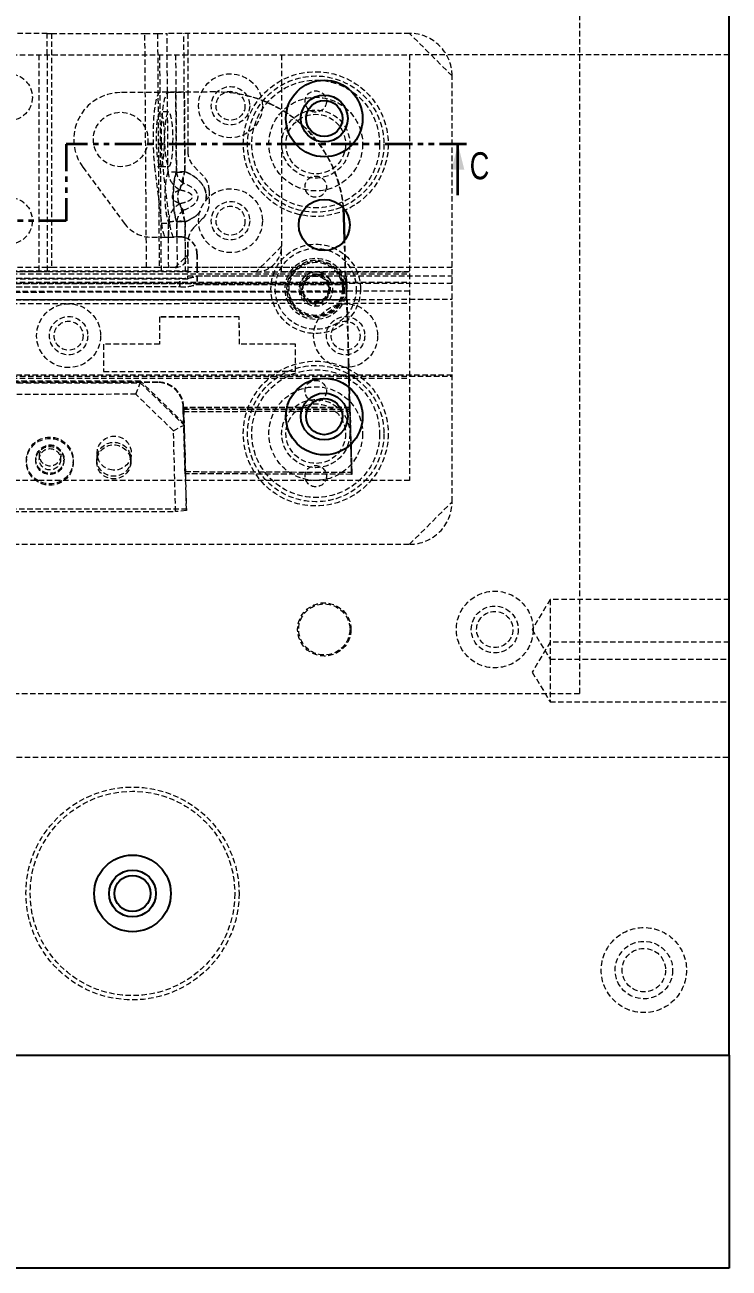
# Model space of a CAD drawing. Header units: millimetres. Extents: x 5 to 1495, y -1208 to 895.
# Drawn here: x 838.6 to 1003.9, y -1207.8 to -915.8 of the extents above; entities that cross this region are included whole.
import ezdxf

# ---------------------------------------------------------------- set-up
doc = ezdxf.new("R2010")
doc.units = ezdxf.units.MM
doc.linetypes.add('HIDDEN', pattern=[1.905, 1.27, -0.635])
doc.linetypes.add('PHANTOM', pattern=[12.7, 6.35, -1.27, 1.27, -1.27, 1.27, -1.27])
doc.styles.add('SLDTEXTSTYLE13', font='TXT', dxfattribs={"width": 0.75})

msp = doc.modelspace()

# ---------------------------------------------------------------- linework, layer by layer
at = {"color": 7, "linetype": 'Continuous', "lineweight": 25}
for p, q in [((1003.857, -1157.795), (1003.857, -607.795)), ((913.459, -960.789), (913.344, -958.812)), ((913.551, -960.788), (913.445, -958.93)), ((913.604, -966.464), (913.459, -960.789)), ((913.692, -966.347), (913.551, -960.788)), ((623.857, -1157.795), (1003.857, -1157.795)), ((1003.857, -1157.795), (1003.857, -1207.795)), ((1003.857, -1207.795), (623.857, -1207.795))]:
    msp.add_line(p, q, dxfattribs=at)
at = {"color": 7, "linetype": 'HIDDEN', "lineweight": 18}
for p, q in [((968.857, -1072.795), (968.857, -824.795)), ((843.857, -917.795), (738.857, -917.795)), ((843.857, -922.795), (843.857, -917.795)), ((843.857, -917.795), (844.857, -917.795)), ((844.857, -917.795), (844.857, -972.795)), ((844.857, -917.795), (866.768, -917.795)), ((867.152, -972.795), (866.768, -917.795)), ((866.768, -917.795), (869.731, -917.795)), ((869.731, -917.795), (870.115, -972.795)), ((869.731, -917.795), (871.964, -917.795)), ((928.857, -917.795), (871.964, -917.795)), ((872.06, -931.632), (871.964, -917.795)), ((876.141, -950.252), (875.915, -917.795)), ((876.857, -917.795), (876.857, -945.553)), ((938.857, -927.795), (928.857, -917.795)), ((768.857, -922.795), (928.857, -922.795)), ((841.857, -922.795), (841.857, -973.795)), ((843.857, -922.795), (843.857, -973.795)), ((870.202, -922.795), (870.558, -973.795)), ((873.974, -922.795), (874.166, -950.266)), ((876.141, -950.252), (875.949, -922.795)), ((898.857, -922.795), (898.857, -967.795)), ((928.857, -922.795), (928.857, -1022.795)), ((1003.857, -922.795), (928.857, -922.795)), ((938.857, -1027.795), (938.857, -927.795)), ((875.92, -931.605), (861, -931.709)), ((872.291, -931.63), (870.316, -931.644)), ((872.19, -950.279), (872.06, -931.632)), ((872.291, -931.63), (874.023, -931.618)), ((874.036, -931.618), (874.023, -931.618)), ((874.165, -950.266), (874.036, -931.618)), ((883.26, -931.554), (875.92, -931.605)), ((876.011, -931.604), (876.142, -950.252)), ((876.011, -931.604), (876.141, -950.252)), ((883.351, -931.553), (883.26, -931.554)), ((872.323, -936.23), (870.348, -936.244)), ((852.225, -949.239), (861.937, -962.407)), ((871.021, -949.108), (869.046, -949.121)), ((869.046, -949.121), (870.643, -962.347)), ((870.437, -949.044), (872.412, -949.03)), ((872.618, -962.333), (871.021, -949.108)), ((878.321, -949.089), (880.392, -951.16)), ((881.857, -954.695), (881.857, -957.695)), ((870.643, -962.347), (872.618, -962.333)), ((872.273, -962.1), (872.297, -965.631)), ((872.297, -965.631), (872.273, -962.1)), ((874.248, -962.086), (874.33, -973.795)), ((874.273, -965.617), (874.248, -962.086)), ((876.305, -973.795), (876.223, -962.073)), ((876.281, -970.371), (876.223, -962.073)), ((876.223, -962.073), (876.249, -965.794)), ((880.392, -961.231), (878.321, -963.302)), ((868.432, -965.658), (874.936, -965.613)), ((871.678, -965.635), (873.654, -965.622)), ((872.347, -972.795), (872.297, -965.631)), ((874.273, -965.617), (873.654, -965.622)), ((913.766, -972.796), (913.604, -966.464)), ((913.857, -972.795), (913.692, -966.347)), ((876.857, -966.838), (876.857, -972.795)), ((876.857, -969.795), (876.857, -966.838)), ((898.857, -967.795), (892.857, -973.795)), ((898.857, -973.795), (898.857, -967.795)), ((876.281, -970.371), (876.857, -969.795)), ((878.964, -969.612), (878.964, -972.796)), ((879.055, -969.612), (879.055, -972.795)), ((728.857, -973.583), (876.857, -973.583)), ((768.857, -974.269), (928.857, -974.269)), ((843.857, -972.795), (821.857, -972.795)), ((843.857, -973.795), (832.857, -973.795)), ((892.857, -973.795), (832.857, -973.795)), ((844.857, -972.795), (843.857, -972.795)), ((867.152, -972.795), (844.857, -972.795)), ((870.115, -972.795), (867.152, -972.795)), ((872.347, -972.795), (870.115, -972.795)), ((892.857, -973.795), (870.558, -973.795)), ((873.857, -972.795), (872.347, -972.795)), ((938.857, -972.795), (876.857, -972.795)), ((876.857, -972.795), (876.857, -974.771)), ((876.857, -974.771), (938.857, -974.771)), ((876.857, -975.559), (876.857, -974.771)), ((878.918, -974.772), (913.899, -974.772)), ((878.918, -974.772), (878.918, -976.747)), ((913.766, -972.796), (878.964, -972.796)), ((878.964, -972.796), (878.964, -976.502)), ((879.009, -974.771), (913.99, -974.771)), ((879.009, -974.771), (879.009, -976.747)), ((913.857, -972.795), (879.055, -972.795)), ((879.055, -972.795), (879.055, -976.501)), ((892.857, -973.795), (928.857, -973.795)), ((928.857, -973.795), (898.857, -973.795)), ((913.899, -976.747), (913.899, -974.772)), ((913.899, -974.772), (914.021, -976.189)), ((913.99, -976.747), (913.99, -974.771)), ((913.99, -974.771), (914.112, -976.189)), ((876.857, -975.559), (728.857, -975.559)), ((938.857, -976.512), (728.857, -976.617)), ((740.964, -976.612), (914.05, -976.525)), ((741.055, -976.611), (914.141, -976.525)), ((768.857, -976.244), (928.857, -976.244)), ((809.901, -975.332), (874.977, -975.3)), ((809.901, -977.308), (874.977, -977.275)), ((809.992, -975.331), (875.068, -975.299)), ((809.992, -977.307), (875.068, -977.275)), ((874.977, -977.275), (874.977, -975.3)), ((875.068, -977.275), (875.068, -975.299)), ((878.918, -976.747), (913.899, -976.747)), ((879.009, -976.747), (913.99, -976.747)), ((910.273, -975.847), (909.97, -975.393)), ((913.899, -976.747), (914.021, -978.165)), ((914.05, -976.525), (914.021, -976.189)), ((914.021, -978.165), (914.05, -978.501)), ((914.05, -976.525), (914.05, -978.501)), ((914.141, -976.525), (914.112, -976.189)), ((914.112, -978.164), (914.141, -978.5)), ((914.141, -976.525), (914.141, -978.5)), ((728.857, -980.356), (938.857, -980.251)), ((740.964, -978.587), (914.05, -978.501)), ((741.055, -978.587), (914.141, -978.5)), ((741.069, -980.457), (914.113, -980.37)), ((741.075, -980.35), (914.12, -980.264)), ((741.16, -980.456), (914.204, -980.37)), ((741.166, -980.35), (914.211, -980.263)), ((928.857, -978.367), (768.857, -978.447)), ((906.857, -981.795), (906.857, -980.984)), ((914.113, -980.37), (914.12, -980.264)), ((914.113, -980.37), (914.16, -982.178)), ((914.12, -980.264), (914.167, -982.072)), ((914.204, -980.37), (914.211, -980.263)), ((914.204, -980.37), (914.251, -982.178)), ((914.211, -980.263), (914.258, -982.071)), ((768.857, -981.251), (928.857, -981.171)), ((914.167, -982.072), (914.16, -982.178)), ((914.161, -982.747), (914.16, -982.178)), ((914.161, -982.747), (914.167, -982.641)), ((914.161, -982.747), (914.483, -994.726)), ((914.167, -982.072), (914.167, -982.641)), ((914.167, -982.641), (914.489, -994.62)), ((914.258, -982.071), (914.251, -982.178)), ((914.252, -982.747), (914.251, -982.178)), ((914.252, -982.747), (914.258, -982.64)), ((914.252, -982.747), (914.574, -994.725)), ((914.258, -982.071), (914.258, -982.64)), ((914.258, -982.64), (914.58, -994.619)), ((888.924, -984.399), (870.224, -984.418)), ((870.225, -984.402), (870.224, -984.418)), ((870.224, -984.418), (870.232, -990.809)), ((888.925, -984.383), (870.225, -984.402)), ((870.225, -984.402), (870.233, -990.793)), ((888.925, -984.383), (888.924, -984.399)), ((888.932, -990.79), (888.924, -984.399)), ((888.933, -990.774), (888.925, -984.383)), ((857.083, -990.807), (857.082, -990.823)), ((870.232, -990.809), (857.082, -990.823)), ((857.082, -990.823), (857.09, -997.214)), ((870.233, -990.793), (857.083, -990.807)), ((857.083, -990.807), (857.091, -997.198)), ((870.233, -990.793), (870.232, -990.809)), ((888.933, -990.774), (888.932, -990.79)), ((902.082, -990.776), (888.932, -990.79)), ((902.083, -990.761), (888.933, -990.774)), ((902.083, -990.761), (902.082, -990.776)), ((902.089, -997.167), (902.082, -990.776)), ((902.09, -997.151), (902.083, -990.761)), ((914.489, -994.62), (914.483, -994.726)), ((914.483, -994.726), (914.586, -998.544)), ((914.592, -998.438), (914.489, -994.62)), ((914.58, -994.619), (914.574, -994.725)), ((914.574, -994.725), (914.677, -998.544)), ((914.683, -998.438), (914.58, -994.619)), ((938.857, -998.061), (728.857, -998.061)), ((728.857, -998.3), (938.857, -998.3)), ((857.09, -997.214), (902.089, -997.167)), ((857.091, -997.198), (857.09, -997.214)), ((857.091, -997.198), (902.09, -997.151)), ((902.09, -997.151), (902.089, -997.167)), ((914.586, -998.544), (914.592, -998.438)), ((914.595, -998.894), (914.586, -998.544)), ((914.592, -998.438), (914.601, -998.787)), ((914.677, -998.544), (914.683, -998.438)), ((914.686, -998.893), (914.677, -998.544)), ((914.683, -998.438), (914.692, -998.787)), ((768.857, -998.795), (928.857, -998.795)), ((869.758, -999.797), (777.732, -999.892)), ((869.765, -999.691), (777.738, -999.786)), ((869.849, -999.796), (777.823, -999.891)), ((869.856, -999.69), (777.829, -999.785)), ((781.66, -999.923), (865.684, -999.836)), ((865.706, -999.455), (781.683, -999.542)), ((864.657, -1002.564), (865.684, -999.836)), ((865.684, -999.836), (865.706, -999.455)), ((865.684, -999.836), (875.957, -1009.812)), ((875.98, -1009.431), (865.706, -999.455)), ((869.758, -999.797), (869.765, -999.691)), ((869.849, -999.796), (869.856, -999.69)), ((914.595, -998.894), (914.601, -998.787)), ((914.604, -999.25), (914.595, -998.894)), ((914.601, -998.787), (914.61, -999.144)), ((914.604, -999.25), (914.773, -1005.742)), ((914.779, -1005.636), (914.61, -999.144)), ((914.686, -998.893), (914.692, -998.787)), ((914.695, -999.25), (914.686, -998.893)), ((914.692, -998.787), (914.701, -999.143)), ((914.695, -999.25), (914.864, -1005.742)), ((914.87, -1005.635), (914.701, -999.143)), ((864.657, -1002.564), (782.704, -1002.648)), ((873.472, -1011.123), (864.657, -1002.564)), ((875.763, -1005.631), (875.77, -1005.525)), ((875.767, -1005.782), (875.763, -1005.631)), ((875.774, -1005.676), (875.767, -1005.782)), ((914.773, -1005.742), (875.767, -1005.782)), ((875.782, -1006.577), (875.767, -1005.782)), ((875.774, -1005.676), (875.77, -1005.525)), ((914.779, -1005.636), (875.774, -1005.676)), ((875.774, -1005.676), (875.788, -1006.073)), ((875.788, -1006.073), (875.782, -1006.577)), ((875.782, -1006.577), (914.794, -1006.537)), ((876.192, -1021.225), (875.782, -1006.577)), ((875.788, -1006.073), (914.8, -1006.033)), ((875.788, -1006.073), (876.198, -1020.722)), ((875.854, -1005.63), (875.861, -1005.524)), ((875.858, -1005.782), (875.854, -1005.63)), ((875.865, -1005.676), (875.858, -1005.782)), ((914.864, -1005.742), (875.858, -1005.782)), ((875.873, -1006.576), (875.858, -1005.782)), ((875.865, -1005.676), (875.861, -1005.524)), ((914.87, -1005.635), (875.865, -1005.676)), ((875.865, -1005.676), (875.879, -1006.073)), ((875.879, -1006.073), (875.873, -1006.576)), ((875.873, -1006.576), (914.885, -1006.536)), ((876.283, -1021.225), (875.873, -1006.576)), ((875.879, -1006.073), (914.891, -1006.033)), ((875.879, -1006.073), (876.289, -1020.721)), ((914.773, -1005.742), (914.779, -1005.636)), ((914.8, -1006.033), (914.794, -1006.537)), ((914.794, -1006.537), (915.209, -1021.361)), ((914.8, -1006.033), (915.215, -1020.858)), ((914.864, -1005.742), (914.87, -1005.635)), ((914.891, -1006.033), (914.885, -1006.536)), ((914.885, -1006.536), (915.3, -1021.361)), ((914.891, -1006.033), (915.306, -1020.857)), ((873.472, -1011.123), (875.957, -1009.812)), ((875.957, -1009.812), (875.98, -1009.431)), ((875.957, -1009.812), (876.5, -1029.88)), ((876.522, -1029.499), (875.98, -1009.431)), ((873.985, -1030.11), (873.472, -1011.123)), ((855.579, -1016.145), (855.493, -1017.588)), ((838.979, -1017.792), (838.96, -1018.111)), ((841.192, -1017.629), (841.175, -1017.922)), ((842.044, -1016.773), (841.991, -1017.677)), ((846.982, -1017.971), (847.036, -1017.068)), ((847.764, -1018.31), (847.781, -1018.018)), ((849.941, -1018.758), (849.96, -1018.44)), ((855.493, -1017.588), (855.457, -1018.199)), ((863.444, -1018.67), (863.48, -1018.059)), ((863.48, -1018.059), (863.565, -1016.616)), ((876.192, -1021.225), (876.198, -1020.722)), ((915.209, -1021.361), (876.192, -1021.225)), ((876.198, -1020.722), (915.215, -1020.858)), ((876.283, -1021.225), (876.289, -1020.721)), ((915.3, -1021.361), (876.283, -1021.225)), ((876.289, -1020.721), (915.306, -1020.857)), ((915.215, -1020.858), (915.209, -1021.361)), ((915.306, -1020.857), (915.3, -1021.361)), ((928.857, -1022.795), (768.857, -1022.795)), ((928.857, -1037.795), (938.857, -1027.795)), ((772.489, -1029.499), (876.522, -1029.499)), ((774.954, -1030.11), (873.985, -1030.11)), ((876.5, -1029.88), (873.985, -1030.11)), ((876.5, -1029.88), (876.522, -1029.499)), ((738.857, -1037.795), (928.857, -1037.795)), ((961.857, -1050.795), (957.651, -1057.795)), ((961.857, -1050.795), (961.857, -1064.795)), ((1003.857, -1050.795), (961.857, -1050.795)), ((957.651, -1057.795), (961.857, -1064.795)), ((961.857, -1060.795), (957.651, -1067.795)), ((1003.857, -1060.795), (961.857, -1060.795)), ((961.857, -1064.795), (961.857, -1074.795)), ((961.857, -1064.795), (1003.857, -1064.795)), ((957.651, -1067.795), (961.857, -1074.795)), ((698.857, -1072.795), (968.857, -1072.795)), ((961.857, -1074.795), (1003.857, -1074.795)), ((684.274, -1087.795), (1003.857, -1087.795))]:
    msp.add_line(p, q, dxfattribs=at)
at = {"color": 7, "linetype": 'PHANTOM', "lineweight": 35}
for p, q in [((942.231, -943.795), (848.326, -943.795)), ((848.326, -943.795), (848.326, -961.795)), ((848.326, -961.795), (800.204, -961.795))]:
    msp.add_line(p, q, dxfattribs=at)
at = {"color": 7, "linetype": 'Continuous', "lineweight": 35}
msp.add_line((940.231, -955.795), (940.231, -943.795), dxfattribs=at)
at = {"color": 7, "linetype": 'HIDDEN', "lineweight": 18, "flags": 128}
for points in [[(870.316, -931.644), (870.003, -931.83), (869.704, -932.379), (869.428, -933.272), (869.184, -934.478), (868.98, -935.958), (868.824, -937.662), (868.721, -939.533), (868.673, -941.508), (868.683, -943.521), (868.75, -945.505), (868.873, -947.393), (869.046, -949.121)], [(871.021, -949.108), (870.848, -947.379), (870.726, -945.491), (870.658, -943.507), (870.648, -941.494), (870.696, -939.519), (870.8, -937.648), (870.956, -935.944), (871.159, -934.464), (871.403, -933.258), (871.679, -932.365), (871.979, -931.817), (872.291, -931.63)], [(872.19, -950.279), (872.135, -942.291), (872.06, -931.632)], [(874.036, -931.618), (874.121, -931.617), (874.266, -931.616), (874.465, -931.615), (874.712, -931.613), (875, -931.611), (875.319, -931.609), (875.659, -931.607), (875.92, -931.605)], [(870.367, -949.028), (870.608, -948.948), (870.836, -948.501), (871.038, -947.714), (871.202, -946.632), (871.32, -945.319), (871.384, -943.85), (871.39, -942.31), (871.338, -940.791), (871.231, -939.378), (871.076, -938.156), (870.88, -937.195), (870.657, -936.55), (870.418, -936.259), (870.177, -936.339), (869.949, -936.786), (869.747, -937.573), (869.582, -938.655), (869.465, -939.969), (869.401, -941.438), (869.395, -942.977), (869.447, -944.497), (869.554, -945.909), (869.709, -947.131), (869.904, -948.093), (870.128, -948.738), (870.367, -949.028)], [(872.342, -949.015), (872.583, -948.934), (872.811, -948.488), (873.013, -947.7), (873.178, -946.619), (873.295, -945.305), (873.359, -943.836), (873.365, -942.297), (873.313, -940.777), (873.207, -939.365), (873.051, -938.142), (872.856, -937.181), (872.632, -936.536), (872.393, -936.245), (872.153, -936.326), (871.925, -936.772), (871.722, -937.559), (871.558, -938.641), (871.44, -939.955), (871.376, -941.424), (871.37, -942.963), (871.422, -944.483), (871.529, -945.895), (871.684, -947.118), (871.88, -948.079), (872.103, -948.724), (872.342, -949.015)], [(870.643, -962.347), (870.742, -963.074), (870.852, -963.725), (870.974, -964.293), (871.104, -964.768), (871.242, -965.144), (871.385, -965.416), (871.531, -965.581), (871.678, -965.635)], [(873.654, -965.622), (873.506, -965.567), (873.36, -965.403), (873.217, -965.13), (873.08, -964.754), (872.949, -964.279), (872.828, -963.712), (872.717, -963.06), (872.618, -962.333)], [(875.359, -965.61), (875.153, -965.611), (874.961, -965.612), (874.788, -965.614), (874.636, -965.615), (874.507, -965.616), (874.402, -965.616), (874.324, -965.617), (874.273, -965.617)], [(873.857, -972.795), (874.598, -972.055), (875.419, -971.233), (876.281, -970.371)]]:
    msp.add_lwpolyline(points, dxfattribs=at)
at = {"color": 7, "linetype": 'HIDDEN', "lineweight": 18}
for centre, radius in [((834.857, -932.795), 5.5), ((886.857, -934.795), 7.5), ((906.857, -943.795), 17), ((906.857, -943.795), 16), ((886.857, -934.795), 4.5), ((886.857, -934.795), 3.4), ((906.857, -943.795), 15), ((906.857, -933.795), 2.5), ((906.857, -943.795), 11), ((861.077, -942.709), 6.4), ((906.857, -943.795), 8), ((906.857, -943.795), 7), ((906.857, -953.795), 2.5), ((886.857, -961.795), 7.5), ((834.857, -961.795), 5.5), ((886.857, -961.795), 4.5), ((886.857, -961.795), 3.4), ((906.857, -977.795), 10.5), ((906.857, -977.795), 9.5), ((906.857, -977.795), 7.191), ((906.857, -977.795), 6.75), ((906.857, -977.795), 6.5), ((906.857, -977.795), 6.25), ((906.857, -977.795), 3.4), ((906.857, -977.795), 3), ((848.857, -988.795), 7.5), ((913.857, -988.795), 7.5), ((848.857, -988.795), 4.5), ((848.857, -988.795), 3.4), ((913.857, -988.795), 4.5), ((913.857, -988.795), 3.4), ((906.857, -1011.795), 17), ((906.857, -1011.795), 16), ((906.857, -1011.795), 15), ((906.857, -1011.795), 11), ((906.857, -1001.795), 2.5), ((906.857, -1011.795), 8), ((906.857, -1011.795), 7), ((844.451, -1018.44), 5.497), ((844.47, -1018.121), 5.497), ((844.47, -1018.119), 3.299), ((844.487, -1017.827), 3.299), ((844.487, -1017.826), 2.499), ((844.54, -1016.923), 2.499), ((859.451, -1018.439), 3.998), ((859.487, -1017.828), 3.998), ((906.857, -1021.795), 2.5), ((948.857, -1057.795), 9), ((908.857, -1057.795), 6.25), ((908.857, -1057.795), 6), ((948.857, -1057.795), 5.5), ((948.857, -1057.795), 4.25), ((863.857, -1119.795), 25), ((863.857, -1119.795), 24), ((983.857, -1137.795), 10), ((983.857, -1137.795), 6.75), ((983.857, -1137.795), 5.1)]:
    msp.add_circle(centre, radius, dxfattribs=at)
at = {"color": 7, "linetype": 'Continuous', "lineweight": 25}
for centre, radius in [((908.857, -937.795), 9), ((908.857, -937.795), 5.5), ((908.857, -937.795), 4.25), ((908.857, -962.795), 6), ((908.857, -1007.795), 9), ((908.857, -1007.795), 5.5), ((908.857, -1007.795), 4.25), ((863.857, -1119.795), 9), ((863.857, -1119.795), 5.5), ((863.857, -1119.795), 4.25)]:
    msp.add_circle(centre, radius, dxfattribs=at)
at = {"color": 7, "linetype": 'HIDDEN', "lineweight": 18}
for centre, radius, start, end in [((928.857, -927.795), 10, 0, 90), ((861.077, -942.709), 11, 90.40144, 216.41144), ((883.469, -961.553), 30, 5.24167, 90.39935), ((883.56, -961.552), 30, 5.01501, 90.39935), ((881.857, -945.553), 5, 180, 225), ((876.857, -954.695), 5, 0, 45), ((876.857, -957.695), 5, 315, 0), ((868.376, -957.658), 8, 216.41144, 270.40144), ((881.857, -966.838), 5, 135, 180), ((874.964, -969.612), 4, 360, 90.40144), ((875.055, -969.612), 4, 360, 72.63615), ((892.857, -967.795), 6, 270, 0), ((873.857, -969.795), 3, 270, 0), ((875.75, -966.096), 9.236, 265.20025, 290.05894), ((875.841, -966.095), 9.236, 265.2004, 290.05837), ((906.901, -977.837), 3.983, 72.0147, 30.66274), ((906.867, -977.809), 3.184, 91.96348, 22.65684), ((906.857, -977.795), 4, 29.82868, 74.82868), ((875.75, -968.072), 9.236, 265.19952, 290.05924), ((875.841, -968.071), 9.236, 265.19999, 290.0592), ((869.768, -1005.794), 5.997, 1.55965, 90.09629), ((869.775, -1005.688), 5.997, 1.55949, 90.0963), ((869.859, -1005.794), 5.997, 1.55956, 90.09626), ((869.866, -1005.687), 5.997, 1.55965, 90.09629), ((928.857, -1027.795), 10, 270, 0)]:
    msp.add_arc(centre, radius, start, end, dxfattribs=at)
msp.add_ellipse((859.572, -1016.38), major_axis=(-0.236, -3.999), ratio=0.9985829, dxfattribs=at)
for points, knots in [([(872.19, -950.279), (872.091, -950.583), (871.901, -951.163), (871.661, -952.479), (871.515, -953.867), (871.454, -955.168), (871.443, -956.191), (871.468, -957.215), (871.547, -958.516), (871.712, -959.905), (871.971, -961.219), (872.169, -961.797), (872.273, -962.1)], [0, 0, 0, 0, 0.1305872, 0.2496636, 0.3745696, 0.4379432, 0.4997358, 0.5616239, 0.6251376, 0.7499666, 0.8691998, 1, 1, 1, 1]), ([(872.19, -950.279), (872.13, -950.456), (872.009, -950.81), (871.841, -951.508), (871.7, -952.299), (871.589, -953.154), (871.507, -954.071), (871.455, -955.089), (871.442, -956.194), (871.465, -957.109), (871.504, -957.817), (871.553, -958.473), (871.631, -959.233), (871.778, -960.255), (871.992, -961.286), (872.18, -961.832), (872.273, -962.1)], [0, 0, 0, 0, 0.078828, 0.1584101, 0.237483, 0.3029225, 0.3647989, 0.4334453, 0.5000033, 0.5665014, 0.6003845, 0.6352508, 0.69716, 0.762702, 0.8831941, 1, 1, 1, 1]), ([(876.141, -950.252), (875.643, -950.3), (874.702, -950.392), (873.471, -950.444), (872.732, -950.412), (872.337, -950.347), (872.239, -950.302), (872.19, -950.279)], [0, 0, 0, 0, 0.2645076, 0.4993749, 0.7490443, 0.8739929, 1, 1, 1, 1]), ([(876.141, -950.252), (875.646, -950.301), (874.705, -950.395), (873.501, -950.441), (872.568, -950.41), (872.32, -950.324), (872.19, -950.279)], [0, 0, 0, 0, 0.2629479, 0.499346, 0.7377302, 1, 1, 1, 1]), ([(872.19, -950.279), (872.254, -950.736), (872.38, -951.632), (873.02, -952.847), (873.894, -953.881), (874.647, -954.353), (875.028, -954.593)], [0, 0, 0, 0, 0.2623383, 0.51395, 0.7538158, 1, 1, 1, 1]), ([(872.19, -950.279), (872.254, -950.736), (872.38, -951.632), (873.004, -952.815), (873.866, -953.855), (874.617, -954.332), (875.028, -954.593)], [0, 0, 0, 0, 0.2623439, 0.513964, 0.7339769, 1, 1, 1, 1]), ([(874.165, -950.266), (874.121, -950.394), (874.031, -950.65), (873.901, -951.134), (873.779, -951.696), (873.664, -952.37), (873.564, -953.141), (873.483, -954.058), (873.43, -955.076), (873.417, -956.181), (873.441, -957.095), (873.479, -957.803), (873.528, -958.46), (873.607, -959.219), (873.754, -960.241), (873.967, -961.273), (874.155, -961.818), (874.248, -962.086)], [0, 0, 0, 0, 0.0580974, 0.1168784, 0.1786743, 0.2375409, 0.3029767, 0.3648492, 0.4334905, 0.5000453, 0.5665366, 0.6004182, 0.635281, 0.6971849, 0.7627209, 0.8832037, 1, 1, 1, 1]), ([(874.248, -962.086), (874.149, -961.799), (873.952, -961.223), (873.692, -959.927), (873.523, -958.519), (873.444, -957.219), (873.418, -956.191), (873.429, -955.161), (873.49, -953.858), (873.638, -952.443), (873.881, -951.138), (874.07, -950.557), (874.165, -950.266)], [0, 0, 0, 0, 0.1243427, 0.2490106, 0.3741268, 0.4367081, 0.4994963, 0.5622101, 0.624948, 0.7499113, 0.8749177, 1, 1, 1, 1]), ([(874.165, -950.266), (874.227, -950.31), (874.347, -950.396), (874.819, -950.434), (875.438, -950.388), (875.905, -950.298), (876.142, -950.252)], [0, 0, 0, 0, 0.2528586, 0.5000009, 0.7471481, 1, 1, 1, 1]), ([(876.142, -950.252), (875.905, -950.298), (875.438, -950.388), (874.819, -950.434), (874.347, -950.396), (874.227, -950.31), (874.165, -950.266)], [0, 0, 0, 0, 0.25285194, 0.4999991, 0.74714142, 1, 1, 1, 1]), ([(874.165, -950.266), (874.196, -950.519), (874.263, -951.071), (874.626, -951.845), (875.155, -952.531), (875.596, -952.851), (875.816, -953.011)], [0, 0, 0, 0, 0.2328169, 0.5080694, 0.7542706, 1, 1, 1, 1]), ([(874.165, -950.266), (874.202, -950.547), (874.273, -951.099), (874.644, -951.867), (875.155, -952.531), (875.596, -952.851), (875.816, -953.01)], [0, 0, 0, 0, 0.25804623, 0.50807868, 0.75427507, 1, 1, 1, 1]), ([(875.028, -954.593), (875.071, -954.364), (875.159, -953.896), (875.407, -952.869), (875.729, -951.629), (876.002, -950.716), (876.141, -950.252)], [0, 0, 0, 0, 0.2334218, 0.4780374, 0.7342354, 1, 1, 1, 1]), ([(875.028, -954.593), (875.071, -954.365), (875.159, -953.896), (875.411, -952.85), (875.737, -951.604), (876.009, -950.692), (876.141, -950.252)], [0, 0, 0, 0, 0.23342496, 0.47804272, 0.74801017, 1, 1, 1, 1]), ([(875.816, -953.01), (875.806, -952.853), (875.786, -952.535), (875.842, -951.873), (875.944, -951.097), (876.075, -950.536), (876.142, -950.252)], [0, 0, 0, 0, 0.2403369, 0.4857918, 0.7393558, 1, 1, 1, 1]), ([(875.816, -953.011), (875.814, -952.984), (875.804, -952.84), (875.789, -952.487), (875.844, -951.853), (875.95, -951.067), (876.081, -950.508), (876.142, -950.252)], [0, 0, 0, 0, 0.0448261, 0.2405502, 0.4859438, 0.7652694, 1, 1, 1, 1]), ([(881.059, -957.219), (881.12, -956.856), (881.244, -956.123), (881.082, -955.012), (880.572, -953.665), (879.498, -952.281), (877.906, -951.056), (876.723, -950.517), (876.141, -950.252)], [0, 0, 0, 0, 0.118361, 0.2390839, 0.3571248, 0.5810567, 0.7938177, 1, 1, 1, 1]), ([(876.141, -950.252), (876.536, -950.425), (877.33, -950.773), (878.435, -951.463), (879.382, -952.246), (880.131, -953.095), (880.703, -954.007), (881.086, -955.022), (881.241, -956.129), (881.123, -956.851), (881.064, -957.211)], [0, 0, 0, 0, 0.1391409, 0.2796485, 0.4192563, 0.5347147, 0.6439001, 0.7651178, 0.8826488, 1, 1, 1, 1]), ([(881.049, -957.235), (881.059, -957.204), (881.179, -956.854), (881.21, -956.131), (881.108, -955.112), (880.647, -953.811), (879.625, -952.402), (878.008, -951.109), (876.764, -950.538), (876.142, -950.252)], [0, 0, 0, 0, 0.0104498, 0.1192718, 0.2282806, 0.3400382, 0.5599008, 0.7798049, 1, 1, 1, 1]), ([(876.142, -950.252), (876.536, -950.425), (877.33, -950.773), (878.435, -951.463), (879.382, -952.247), (880.132, -953.095), (880.703, -954.008), (881.086, -955.022), (881.241, -956.13), (881.123, -956.851), (881.064, -957.211)], [0, 0, 0, 0, 0.138899, 0.2796582, 0.4192722, 0.5347352, 0.6439274, 0.7651483, 0.8826843, 1, 1, 1, 1]), ([(875.028, -954.593), (874.603, -954.75), (874.006, -954.97), (873.391, -955.497), (873.198, -955.842), (873.147, -956.041), (873.136, -956.183), (873.149, -956.325), (873.203, -956.523), (873.4, -956.865), (874.022, -957.384), (874.622, -957.596), (875.05, -957.747)], [0, 0, 0, 0, 0.2954467, 0.4144523, 0.4619982, 0.4816918, 0.4999684, 0.5182297, 0.5379038, 0.5853929, 0.7045056, 1, 1, 1, 1]), ([(875.028, -954.593), (874.603, -954.75), (874.006, -954.97), (873.391, -955.497), (873.198, -955.842), (873.147, -956.041), (873.136, -956.183), (873.149, -956.325), (873.203, -956.523), (873.4, -956.865), (874.022, -957.384), (874.622, -957.596), (875.05, -957.747)], [0, 0, 0, 0, 0.2954467, 0.4144523, 0.4619982, 0.4816918, 0.4999684, 0.5182297, 0.5379038, 0.5853929, 0.7045056, 1, 1, 1, 1]), ([(875.816, -953.011), (875.493, -953.339), (875.018, -953.821), (874.596, -954.886), (874.46, -955.604), (874.427, -956.174), (874.468, -956.742), (874.614, -957.459), (875.051, -958.519), (875.532, -958.995), (875.86, -959.318)], [0, 0, 0, 0, 0.2616985, 0.3846413, 0.4445203, 0.4999526, 0.5553457, 0.6151791, 0.7382566, 1, 1, 1, 1]), ([(875.816, -953.011), (875.493, -953.339), (875.018, -953.821), (874.596, -954.886), (874.46, -955.604), (874.427, -956.174), (874.468, -956.742), (874.614, -957.459), (875.051, -958.519), (875.532, -958.995), (875.86, -959.318)], [0, 0, 0, 0, 0.2616985, 0.3846413, 0.4445203, 0.4999526, 0.5553457, 0.6151791, 0.7382566, 1, 1, 1, 1]), ([(875.05, -957.747), (875.701, -957.588), (876.613, -957.366), (877.553, -956.836), (877.848, -956.491), (877.927, -956.292), (877.945, -956.15), (877.925, -956.008), (877.844, -955.81), (877.543, -955.469), (876.596, -954.952), (875.68, -954.743), (875.028, -954.593)], [0, 0, 0, 0, 0.2955854, 0.4144696, 0.4620108, 0.481704, 0.4999805, 0.5182582, 0.5379529, 0.5855032, 0.7045156, 1, 1, 1, 1]), ([(875.05, -957.747), (875.701, -957.588), (876.613, -957.366), (877.553, -956.836), (877.848, -956.491), (877.927, -956.292), (877.945, -956.15), (877.925, -956.008), (877.844, -955.81), (877.543, -955.469), (876.596, -954.952), (875.68, -954.743), (875.028, -954.593)], [0, 0, 0, 0, 0.2955854, 0.4144696, 0.4620108, 0.481704, 0.4999805, 0.5182582, 0.5379529, 0.5855032, 0.7045156, 1, 1, 1, 1]), ([(875.86, -959.318), (876.648, -958.987), (877.806, -958.5), (878.842, -957.43), (879.181, -956.711), (879.267, -956.141), (879.173, -955.572), (878.825, -954.857), (877.773, -953.802), (876.609, -953.331), (875.816, -953.011)], [0, 0, 0, 0, 0.2618291, 0.3846602, 0.4445379, 0.4999697, 0.5554129, 0.6153061, 0.7382662, 1, 1, 1, 1]), ([(875.86, -959.318), (876.648, -958.987), (877.806, -958.5), (878.842, -957.43), (879.181, -956.711), (879.267, -956.141), (879.173, -955.572), (878.825, -954.857), (877.773, -953.802), (876.609, -953.331), (875.816, -953.011)], [0, 0, 0, 0, 0.2618291, 0.3846602, 0.4445379, 0.4999697, 0.5554129, 0.6153061, 0.7382662, 1, 1, 1, 1]), ([(875.05, -957.747), (874.679, -957.987), (873.933, -958.469), (873.07, -959.513), (872.443, -960.745), (872.33, -961.642), (872.273, -962.1)], [0, 0, 0, 0, 0.2413873, 0.4861385, 0.7377415, 1, 1, 1, 1]), ([(875.05, -957.747), (874.679, -957.987), (873.933, -958.469), (873.07, -959.513), (872.443, -960.745), (872.33, -961.642), (872.273, -962.1)], [0, 0, 0, 0, 0.2413912, 0.4861432, 0.7377454, 1, 1, 1, 1]), ([(876.223, -962.073), (876.078, -961.61), (875.792, -960.701), (875.456, -959.478), (875.194, -958.451), (875.098, -957.983), (875.05, -957.747)], [0, 0, 0, 0, 0.2658064, 0.5219444, 0.7590701, 1, 1, 1, 1]), ([(876.223, -962.073), (876.085, -961.634), (875.8, -960.726), (875.457, -959.485), (875.191, -958.442), (875.096, -957.975), (875.05, -957.747)], [0, 0, 0, 0, 0.25203235, 0.52194149, 0.76664302, 1, 1, 1, 1]), ([(875.86, -959.318), (875.641, -959.483), (875.204, -959.81), (874.685, -960.503), (874.334, -961.281), (874.275, -961.833), (874.248, -962.086)], [0, 0, 0, 0, 0.2472987, 0.4929357, 0.76704, 1, 1, 1, 1]), ([(875.86, -959.319), (875.785, -959.369), (875.559, -959.522), (875.153, -959.892), (874.7, -960.479), (874.343, -961.254), (874.28, -961.806), (874.248, -962.086)], [0, 0, 0, 0, 0.0827528, 0.2476287, 0.4931507, 0.7425216, 1, 1, 1, 1]), ([(876.223, -962.073), (876.159, -961.815), (876.02, -961.255), (875.903, -960.473), (875.836, -959.792), (875.852, -959.474), (875.86, -959.318)], [0, 0, 0, 0, 0.237123, 0.5156852, 0.761799, 1, 1, 1, 1]), ([(876.223, -962.073), (876.153, -961.788), (876.014, -961.228), (875.901, -960.449), (875.848, -959.903), (875.846, -959.6), (875.853, -959.438), (875.857, -959.366), (875.86, -959.319)], [0, 0, 0, 0, 0.2614474, 0.5154385, 0.7614263, 0.8813942, 0.9217133, 1, 1, 1, 1]), ([(876.223, -962.073), (876.795, -961.794), (877.956, -961.228), (879.211, -960.361), (879.686, -959.663), (879.789, -959.512)], [0, 0, 0, 0, 0.4311804, 0.876272, 1, 1, 1, 1]), ([(876.223, -962.073), (876.829, -961.773), (878.041, -961.174), (879.289, -960.304), (879.723, -959.642), (879.783, -959.551)], [0, 0, 0, 0, 0.4622443, 0.9258241, 1, 1, 1, 1]), ([(879.775, -959.596), (879.675, -959.718), (879.155, -960.349), (877.968, -961.237), (876.799, -961.797), (876.223, -962.073)], [0, 0, 0, 0, 0.1086302, 0.5613664, 1, 1, 1, 1]), ([(879.775, -959.596), (879.675, -959.718), (879.155, -960.349), (877.968, -961.237), (876.799, -961.797), (876.223, -962.073)], [0, 0, 0, 0, 0.1085791, 0.5613416, 1, 1, 1, 1]), ([(872.273, -962.1), (872.402, -962.053), (872.648, -961.964), (873.58, -961.92), (874.785, -961.949), (875.729, -962.03), (876.223, -962.073)], [0, 0, 0, 0, 0.2629473, 0.4993461, 0.7377301, 1, 1, 1, 1]), ([(872.273, -962.1), (872.393, -962.055), (872.635, -961.966), (873.555, -961.918), (874.777, -961.953), (875.72, -962.031), (876.223, -962.073)], [0, 0, 0, 0, 0.2500017, 0.4998966, 0.7332714, 1, 1, 1, 1]), ([(876.223, -962.073), (875.986, -962.03), (875.518, -961.946), (874.899, -961.909), (874.428, -961.954), (874.308, -962.042), (874.248, -962.086)], [0, 0, 0, 0, 0.2528239, 0.5000016, 0.7471825, 1, 1, 1, 1]), ([(874.248, -962.086), (874.308, -962.042), (874.428, -961.954), (874.899, -961.909), (875.518, -961.946), (875.986, -962.03), (876.223, -962.073)], [0, 0, 0, 0, 0.2528175, 0.4999984, 0.7471761, 1, 1, 1, 1]), ([(876.249, -965.794), (876.094, -965.765), (875.785, -965.707), (875.177, -965.633), (874.751, -965.623), (874.471, -965.616)], [0, 0, 0, 0, 0.2549845, 0.5099775, 1, 1, 1, 1]), ([(876.249, -965.794), (876.107, -965.743), (875.888, -965.665), (875.586, -965.616), (875.435, -965.612), (875.359, -965.61)], [0, 0, 0, 0, 0.4767636, 0.7349377, 1, 1, 1, 1]), ([(907.903, -973.935), (907.453, -973.876), (906.554, -973.759), (905.243, -974.169), (904.155, -974.953), (903.405, -976.047), (903.073, -977.313), (903.178, -978.597), (903.708, -979.755), (904.578, -980.659), (905.689, -981.205), (906.902, -981.348), (908.073, -981.077), (909.07, -980.435), (909.784, -979.515), (910.133, -978.424), (910.121, -977.401), (909.896, -976.818), (909.805, -976.583)], [0, 0, 0, 0, 0.0702299, 0.1400517, 0.2082051, 0.2764143, 0.3426566, 0.4087618, 0.473568, 0.5375819, 0.600951, 0.6628843, 0.7248087, 0.784669, 0.8445646, 0.9029063, 0.9607058, 1, 1, 1, 1]), ([(905.644, -974.847), (905.94, -974.694), (906.556, -974.376), (907.662, -974.297), (908.802, -974.551), (909.723, -975.116), (910.159, -975.614), (910.327, -975.806)], [0, 0, 0, 0, 0.1908077, 0.396188, 0.6209291, 0.8544157, 1, 1, 1, 1]), ([(909.805, -976.583), (909.693, -976.356), (909.421, -975.809), (908.703, -975.124), (907.721, -974.666), (906.643, -974.541), (905.972, -974.747), (905.644, -974.847)], [0, 0, 0, 0, 0.151475, 0.3661526, 0.5808323, 0.79551, 1, 1, 1, 1]), ([(913.899, -976.747), (913.891, -976.634), (913.877, -976.406), (913.845, -975.539), (913.809, -974.395), (913.781, -973.417), (913.768, -972.883), (913.766, -972.796)], [0, 0, 0, 0, 0.2383956, 0.4767983, 0.7152883, 0.9538368, 1, 1, 1, 1]), ([(878.964, -976.502), (878.964, -976.53), (878.963, -976.585), (878.951, -976.676), (878.931, -976.719), (878.918, -976.747)], [0, 0, 0, 0, 0.25126849, 0.50254358, 1, 1, 1, 1]), ([(879.055, -976.501), (879.055, -976.529), (879.054, -976.584), (879.042, -976.675), (879.022, -976.718), (879.009, -976.747)], [0, 0, 0, 0, 0.2512643, 0.502541, 1, 1, 1, 1]), ([(914.12, -980.264), (914.113, -979.817), (914.101, -978.922), (914.081, -977.77), (914.063, -976.879), (914.054, -976.645), (914.05, -976.525)], [0, 0, 0, 0, 0.2478645, 0.4957304, 0.7435923, 1, 1, 1, 1]), ([(914.05, -978.501), (914.053, -978.558), (914.06, -978.671), (914.076, -979.105), (914.095, -979.684), (914.107, -980.139), (914.113, -980.37)], [0, 0, 0, 0, 0.2477968, 0.4955891, 0.743439, 1, 1, 1, 1]), ([(914.794, -1006.537), (914.792, -1006.47), (914.789, -1006.336), (914.782, -1006.071), (914.776, -1005.872), (914.773, -1005.742)], [0, 0, 0, 0, 0.25683511, 0.51367813, 1, 1, 1, 1]), ([(914.779, -1005.636), (914.783, -1005.703), (914.789, -1005.837), (914.796, -1005.967), (914.8, -1006.033)], [0, 0, 0, 0, 0.4974636, 1, 1, 1, 1]), ([(914.885, -1006.536), (914.884, -1006.469), (914.88, -1006.335), (914.873, -1006.071), (914.867, -1005.872), (914.864, -1005.742)], [0, 0, 0, 0, 0.2568528, 0.513679, 1, 1, 1, 1]), ([(914.87, -1005.635), (914.874, -1005.702), (914.88, -1005.836), (914.888, -1005.967), (914.891, -1006.033)], [0, 0, 0, 0, 0.4974645, 1, 1, 1, 1])]:
    msp.add_open_spline(points, degree=3, knots=knots, dxfattribs=at)
at = {"color": 7, "linetype": 'Continuous', "lineweight": 35}
msp.add_solid([(940.231, -943.795), (938.731, -949.795), (941.731, -949.795)], dxfattribs=at)

# ---------------------------------------------------------------- texts
at = {"color": 7, "linetype": 'Continuous', "insert": (942.983, -945.71), "char_height": 6.35, "attachment_point": 1, "style": 'SLDTEXTSTYLE13'}
msp.add_mtext('C', dxfattribs=at)

doc.saveas('drawing.dxf')
